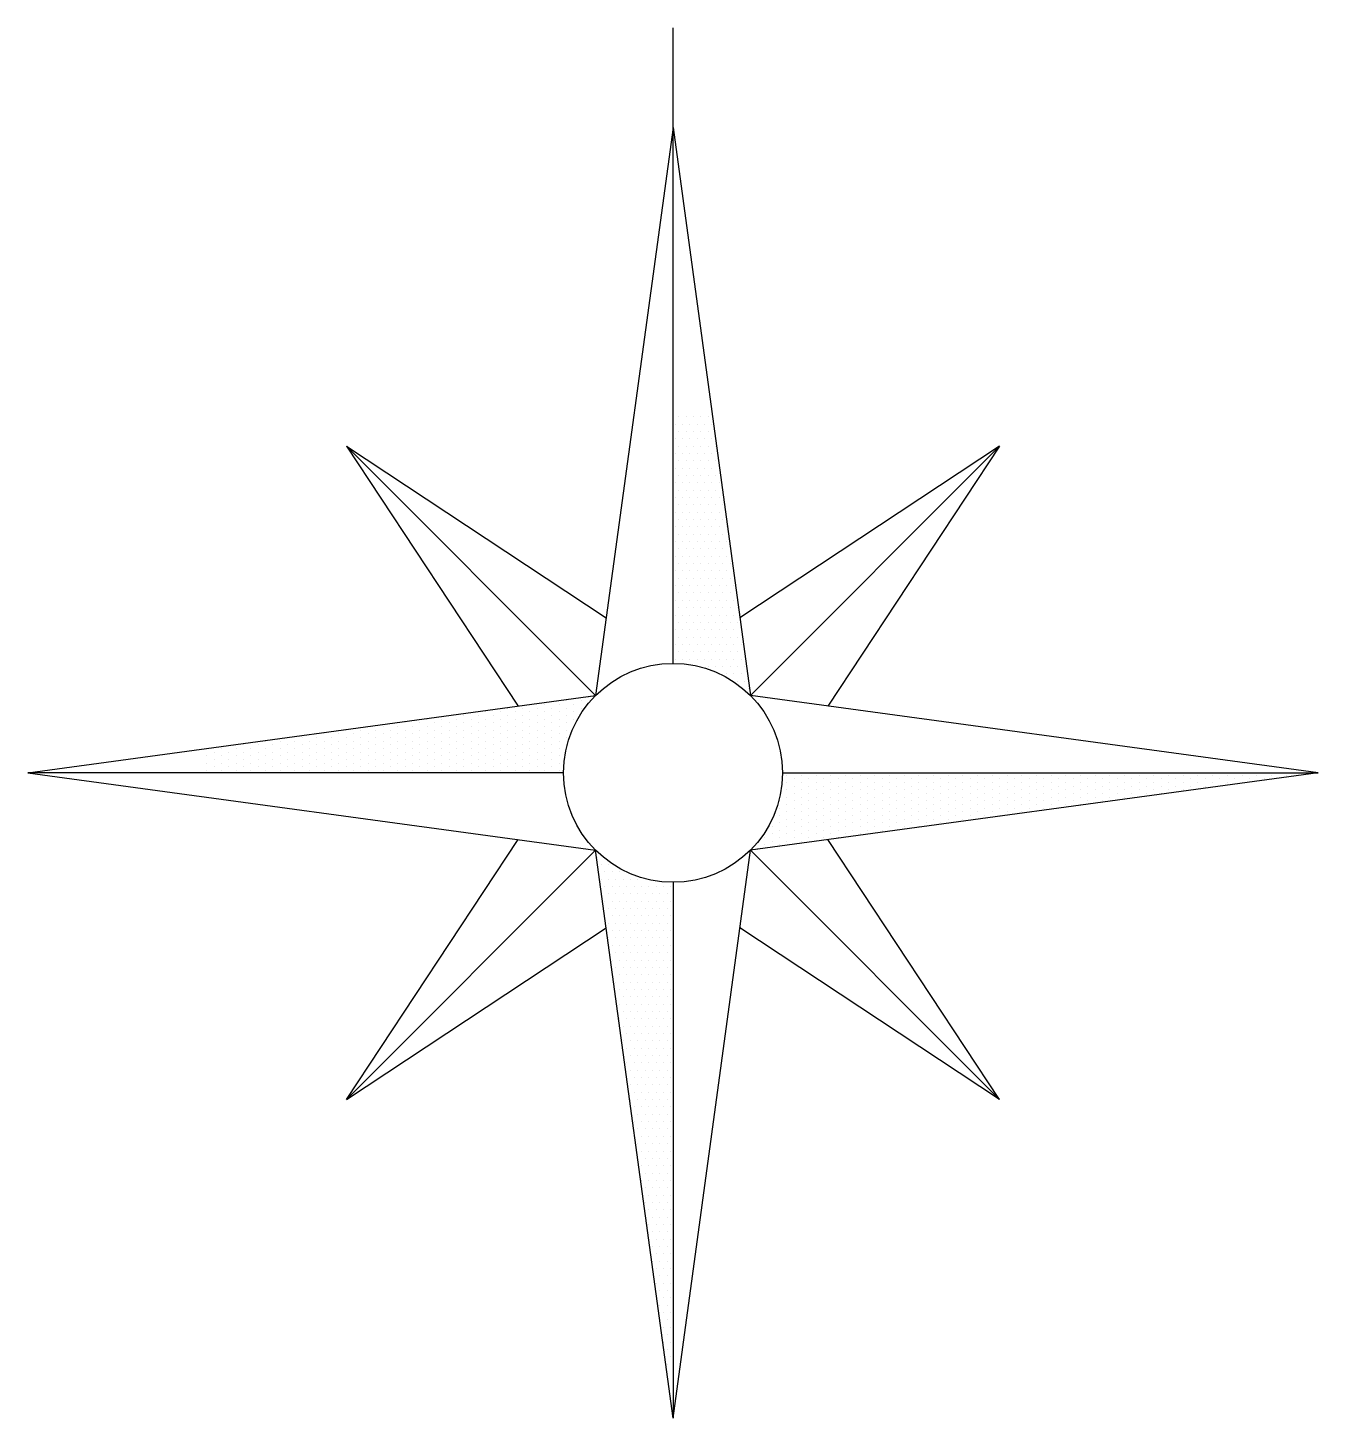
# Model space of a CAD drawing. Header units: millimetres. Extents: x -954552 to 1497340, y -301250 to 736091.
# Drawn here: x 1462748 to 1497340, y 458343 to 495606 of the extents above; entities that cross this region are included whole.
import ezdxf

# ---------------------------------------------------------------- set-up
doc = ezdxf.new("R2010")
doc.units = ezdxf.units.MM

msp = doc.modelspace()

# ---------------------------------------------------------------- linework, layer by layer
at = {"color": 0}
for p, q in [((1480202, 485184), (1480202, 485184)), ((1480399, 485184), (1480399, 485184)), ((1480596, 485184), (1480596, 485184)), ((1480793, 485184), (1480793, 485184)), ((1480990, 485184), (1480990, 485184)), ((1480104, 484987), (1480104, 484987)), ((1480301, 484987), (1480301, 484987)), ((1480498, 484987), (1480498, 484987)), ((1480694, 484987), (1480694, 484987)), ((1480891, 484987), (1480891, 484987)), ((1481088, 484987), (1481088, 484987)), ((1480104, 484593), (1480104, 484593)), ((1480202, 484790), (1480202, 484790)), ((1480301, 484593), (1480301, 484593)), ((1480399, 484790), (1480399, 484790)), ((1480498, 484593), (1480498, 484593)), ((1480596, 484790), (1480596, 484790)), ((1480694, 484593), (1480694, 484593)), ((1480793, 484790), (1480793, 484790)), ((1480891, 484593), (1480891, 484593)), ((1480990, 484790), (1480990, 484790)), ((1481088, 484593), (1481088, 484593)), ((1480104, 484199), (1480104, 484199)), ((1480202, 484396), (1480202, 484396)), ((1480301, 484199), (1480301, 484199)), ((1480399, 484396), (1480399, 484396)), ((1480498, 484199), (1480498, 484199)), ((1480596, 484396), (1480596, 484396)), ((1480694, 484199), (1480694, 484199)), ((1480793, 484396), (1480793, 484396)), ((1480891, 484199), (1480891, 484199)), ((1480990, 484396), (1480990, 484396)), ((1481088, 484199), (1481088, 484199)), ((1481187, 484396), (1481187, 484396)), ((1480104, 483806), (1480104, 483806)), ((1480202, 484002), (1480202, 484002)), ((1480301, 483806), (1480301, 483806)), ((1480399, 484002), (1480399, 484002)), ((1480498, 483806), (1480498, 483806)), ((1480596, 484002), (1480596, 484002)), ((1480694, 483806), (1480694, 483806)), ((1480793, 484002), (1480793, 484002)), ((1480891, 483806), (1480891, 483806)), ((1480990, 484002), (1480990, 484002)), ((1481088, 483806), (1481088, 483806)), ((1481187, 484002), (1481187, 484002)), ((1481285, 483806), (1481285, 483806)), ((1480104, 483412), (1480104, 483412)), ((1480202, 483609), (1480202, 483609)), ((1480301, 483412), (1480301, 483412)), ((1480399, 483609), (1480399, 483609)), ((1480498, 483412), (1480498, 483412)), ((1480596, 483609), (1480596, 483609)), ((1480694, 483412), (1480694, 483412)), ((1480793, 483609), (1480793, 483609)), ((1480891, 483412), (1480891, 483412)), ((1480990, 483609), (1480990, 483609)), ((1481088, 483412), (1481088, 483412)), ((1481187, 483609), (1481187, 483609)), ((1481285, 483412), (1481285, 483412)), ((1480104, 483018), (1480104, 483018)), ((1480202, 483215), (1480202, 483215)), ((1480301, 483018), (1480301, 483018)), ((1480399, 483215), (1480399, 483215)), ((1480498, 483018), (1480498, 483018)), ((1480596, 483215), (1480596, 483215)), ((1480694, 483018), (1480694, 483018)), ((1480793, 483215), (1480793, 483215)), ((1480891, 483018), (1480891, 483018)), ((1480990, 483215), (1480990, 483215)), ((1481088, 483018), (1481088, 483018)), ((1481187, 483215), (1481187, 483215)), ((1481285, 483018), (1481285, 483018)), ((1480104, 482624), (1480104, 482624)), ((1480202, 482821), (1480202, 482821)), ((1480301, 482624), (1480301, 482624)), ((1480399, 482821), (1480399, 482821)), ((1480498, 482624), (1480498, 482624)), ((1480596, 482821), (1480596, 482821)), ((1480694, 482624), (1480694, 482624)), ((1480793, 482821), (1480793, 482821)), ((1480891, 482624), (1480891, 482624)), ((1480990, 482821), (1480990, 482821)), ((1481088, 482624), (1481088, 482624)), ((1481187, 482821), (1481187, 482821)), ((1481285, 482624), (1481285, 482624)), ((1481383, 482821), (1481383, 482821)), ((1480104, 482231), (1480104, 482231)), ((1480202, 482427), (1480202, 482427)), ((1480301, 482231), (1480301, 482231)), ((1480399, 482427), (1480399, 482427)), ((1480498, 482231), (1480498, 482231)), ((1480596, 482427), (1480596, 482427)), ((1480694, 482231), (1480694, 482231)), ((1480793, 482427), (1480793, 482427)), ((1480891, 482231), (1480891, 482231)), ((1480990, 482427), (1480990, 482427)), ((1481088, 482231), (1481088, 482231)), ((1481187, 482427), (1481187, 482427)), ((1481285, 482231), (1481285, 482231)), ((1481383, 482427), (1481383, 482427)), ((1481482, 482231), (1481482, 482231)), ((1480104, 481837), (1480104, 481837)), ((1480202, 482034), (1480202, 482034)), ((1480301, 481837), (1480301, 481837)), ((1480399, 482034), (1480399, 482034)), ((1480498, 481837), (1480498, 481837)), ((1480596, 482034), (1480596, 482034)), ((1480694, 481837), (1480694, 481837)), ((1480793, 482034), (1480793, 482034)), ((1480891, 481837), (1480891, 481837)), ((1480990, 482034), (1480990, 482034)), ((1481088, 481837), (1481088, 481837)), ((1481187, 482034), (1481187, 482034)), ((1481285, 481837), (1481285, 481837)), ((1481383, 482034), (1481383, 482034)), ((1481482, 481837), (1481482, 481837)), ((1480104, 481443), (1480104, 481443)), ((1480202, 481640), (1480202, 481640)), ((1480301, 481443), (1480301, 481443)), ((1480399, 481640), (1480399, 481640)), ((1480498, 481443), (1480498, 481443)), ((1480596, 481640), (1480596, 481640)), ((1480694, 481443), (1480694, 481443)), ((1480793, 481640), (1480793, 481640)), ((1480891, 481443), (1480891, 481443)), ((1480990, 481640), (1480990, 481640)), ((1481088, 481443), (1481088, 481443)), ((1481187, 481640), (1481187, 481640)), ((1481285, 481443), (1481285, 481443)), ((1481383, 481640), (1481383, 481640)), ((1481482, 481443), (1481482, 481443)), ((1481580, 481640), (1481580, 481640)), ((1480202, 481246), (1480202, 481246)), ((1480399, 481246), (1480399, 481246)), ((1480596, 481246), (1480596, 481246)), ((1480793, 481246), (1480793, 481246)), ((1480990, 481246), (1480990, 481246)), ((1481187, 481246), (1481187, 481246)), ((1481383, 481246), (1481383, 481246)), ((1481580, 481246), (1481580, 481246)), ((1480104, 481049), (1480104, 481049)), ((1480202, 480852), (1480202, 480852)), ((1480301, 481049), (1480301, 481049)), ((1480399, 480852), (1480399, 480852)), ((1480498, 481049), (1480498, 481049)), ((1480596, 480852), (1480596, 480852)), ((1480694, 481049), (1480694, 481049)), ((1480793, 480852), (1480793, 480852)), ((1480891, 481049), (1480891, 481049)), ((1480990, 480852), (1480990, 480852)), ((1481088, 481049), (1481088, 481049)), ((1481187, 480852), (1481187, 480852)), ((1481285, 481049), (1481285, 481049)), ((1481383, 480852), (1481383, 480852)), ((1481482, 481049), (1481482, 481049)), ((1481580, 480852), (1481580, 480852)), ((1480104, 480656), (1480104, 480656)), ((1480202, 480459), (1480202, 480459)), ((1480301, 480656), (1480301, 480656)), ((1480399, 480459), (1480399, 480459)), ((1480498, 480656), (1480498, 480656)), ((1480596, 480459), (1480596, 480459)), ((1480694, 480656), (1480694, 480656)), ((1480793, 480459), (1480793, 480459)), ((1480891, 480656), (1480891, 480656)), ((1480990, 480459), (1480990, 480459)), ((1481088, 480656), (1481088, 480656)), ((1481187, 480459), (1481187, 480459)), ((1481285, 480656), (1481285, 480656)), ((1481383, 480459), (1481383, 480459)), ((1481482, 480656), (1481482, 480656)), ((1481580, 480459), (1481580, 480459)), ((1481679, 480656), (1481679, 480656)), ((1480104, 480262), (1480104, 480262)), ((1480202, 480065), (1480202, 480065)), ((1480301, 480262), (1480301, 480262)), ((1480399, 480065), (1480399, 480065)), ((1480498, 480262), (1480498, 480262)), ((1480596, 480065), (1480596, 480065)), ((1480694, 480262), (1480694, 480262)), ((1480793, 480065), (1480793, 480065)), ((1480891, 480262), (1480891, 480262)), ((1480990, 480065), (1480990, 480065)), ((1481088, 480262), (1481088, 480262)), ((1481187, 480065), (1481187, 480065)), ((1481285, 480262), (1481285, 480262)), ((1481383, 480065), (1481383, 480065)), ((1481482, 480262), (1481482, 480262)), ((1481580, 480065), (1481580, 480065)), ((1481679, 480262), (1481679, 480262)), ((1481777, 480065), (1481777, 480065)), ((1480104, 479868), (1480104, 479868)), ((1480202, 479671), (1480202, 479671)), ((1480301, 479868), (1480301, 479868)), ((1480399, 479671), (1480399, 479671)), ((1480498, 479868), (1480498, 479868)), ((1480596, 479671), (1480596, 479671)), ((1480694, 479868), (1480694, 479868)), ((1480793, 479671), (1480793, 479671)), ((1480891, 479868), (1480891, 479868)), ((1480990, 479671), (1480990, 479671)), ((1481088, 479868), (1481088, 479868)), ((1481187, 479671), (1481187, 479671)), ((1481285, 479868), (1481285, 479868)), ((1481383, 479671), (1481383, 479671)), ((1481482, 479868), (1481482, 479868)), ((1481580, 479671), (1481580, 479671)), ((1481679, 479868), (1481679, 479868)), ((1481777, 479671), (1481777, 479671)), ((1480104, 479474), (1480104, 479474)), ((1480202, 479277), (1480202, 479277)), ((1480301, 479474), (1480301, 479474)), ((1480399, 479277), (1480399, 479277)), ((1480498, 479474), (1480498, 479474)), ((1480596, 479277), (1480596, 479277)), ((1480694, 479474), (1480694, 479474)), ((1480793, 479277), (1480793, 479277)), ((1480891, 479474), (1480891, 479474)), ((1480990, 479277), (1480990, 479277)), ((1481088, 479474), (1481088, 479474)), ((1481187, 479277), (1481187, 479277)), ((1481285, 479474), (1481285, 479474)), ((1481383, 479277), (1481383, 479277)), ((1481482, 479474), (1481482, 479474)), ((1481580, 479277), (1481580, 479277)), ((1481679, 479474), (1481679, 479474)), ((1481777, 479277), (1481777, 479277)), ((1481876, 479474), (1481876, 479474)), ((1480104, 479081), (1480104, 479081)), ((1480202, 478884), (1480202, 478884)), ((1480301, 479081), (1480301, 479081)), ((1480399, 478884), (1480399, 478884)), ((1480498, 479081), (1480498, 479081)), ((1480596, 478884), (1480596, 478884)), ((1480694, 479081), (1480694, 479081)), ((1480793, 478884), (1480793, 478884)), ((1480891, 479081), (1480891, 479081)), ((1480990, 478884), (1480990, 478884)), ((1481088, 479081), (1481088, 479081)), ((1481187, 478884), (1481187, 478884)), ((1481285, 479081), (1481285, 479081)), ((1481383, 478884), (1481383, 478884)), ((1481482, 479081), (1481482, 479081)), ((1481580, 478884), (1481580, 478884)), ((1481679, 479081), (1481679, 479081)), ((1481777, 478884), (1481777, 478884)), ((1481876, 479081), (1481876, 479081)), ((1480104, 478687), (1480104, 478687)), ((1480301, 478687), (1480301, 478687)), ((1480498, 478687), (1480498, 478687)), ((1480694, 478687), (1480694, 478687)), ((1480793, 478490), (1480793, 478490)), ((1480891, 478687), (1480891, 478687)), ((1480990, 478490), (1480990, 478490)), ((1481088, 478687), (1481088, 478687)), ((1481187, 478490), (1481187, 478490)), ((1481285, 478687), (1481285, 478687)), ((1481383, 478490), (1481383, 478490)), ((1481482, 478687), (1481482, 478687)), ((1481580, 478490), (1481580, 478490)), ((1481679, 478687), (1481679, 478687)), ((1481777, 478490), (1481777, 478490)), ((1481876, 478687), (1481876, 478687)), ((1481974, 478490), (1481974, 478490)), ((1481285, 478293), (1481285, 478293)), ((1481482, 478293), (1481482, 478293)), ((1481679, 478293), (1481679, 478293)), ((1481777, 478096), (1481777, 478096)), ((1481876, 478293), (1481876, 478293)), ((1481974, 478096), (1481974, 478096)), ((1482073, 477899), (1482073, 477899)), ((1475618, 477372), (1475618, 477372)), ((1476012, 477372), (1476012, 477372)), ((1476209, 477471), (1476209, 477471)), ((1476405, 477372), (1476405, 477372)), ((1476602, 477471), (1476602, 477471)), ((1476799, 477372), (1476799, 477372)), ((1476996, 477471), (1476996, 477471)), ((1477193, 477569), (1477193, 477569)), ((1477193, 477372), (1477193, 477372)), ((1477390, 477471), (1477390, 477471)), ((1477587, 477569), (1477587, 477569)), ((1477587, 477372), (1477587, 477372)), ((1477784, 477668), (1477784, 477668)), ((1472862, 476979), (1472862, 476979)), ((1473255, 476979), (1473255, 476979)), ((1473452, 477077), (1473452, 477077)), ((1473649, 476979), (1473649, 476979)), ((1473846, 477077), (1473846, 477077)), ((1474043, 477175), (1474043, 477175)), ((1474043, 476979), (1474043, 476979)), ((1474240, 477077), (1474240, 477077)), ((1474437, 477175), (1474437, 477175)), ((1474437, 476979), (1474437, 476979)), ((1474634, 477077), (1474634, 477077)), ((1474830, 477175), (1474830, 477175)), ((1474830, 476979), (1474830, 476979)), ((1475027, 477274), (1475027, 477274)), ((1475027, 477077), (1475027, 477077)), ((1475224, 477175), (1475224, 477175)), ((1475224, 476979), (1475224, 476979)), ((1475421, 477274), (1475421, 477274)), ((1475421, 477077), (1475421, 477077)), ((1475618, 477175), (1475618, 477175)), ((1475618, 476979), (1475618, 476979)), ((1475815, 477274), (1475815, 477274)), ((1475815, 477077), (1475815, 477077)), ((1476012, 477175), (1476012, 477175)), ((1476012, 476979), (1476012, 476979)), ((1476209, 477274), (1476209, 477274)), ((1476209, 477077), (1476209, 477077)), ((1476405, 477175), (1476405, 477175)), ((1476405, 476979), (1476405, 476979)), ((1476602, 477274), (1476602, 477274)), ((1476602, 477077), (1476602, 477077)), ((1476799, 477175), (1476799, 477175)), ((1476799, 476979), (1476799, 476979)), ((1476996, 477274), (1476996, 477274)), ((1476996, 477077), (1476996, 477077)), ((1477193, 477175), (1477193, 477175)), ((1477193, 476979), (1477193, 476979)), ((1477390, 477274), (1477390, 477274)), ((1477390, 477077), (1477390, 477077)), ((1470696, 476683), (1470696, 476683)), ((1471090, 476683), (1471090, 476683)), ((1471287, 476782), (1471287, 476782)), ((1471484, 476683), (1471484, 476683)), ((1471680, 476782), (1471680, 476782)), ((1471877, 476880), (1471877, 476880)), ((1471877, 476683), (1471877, 476683)), ((1472074, 476782), (1472074, 476782)), ((1472271, 476880), (1472271, 476880)), ((1472271, 476683), (1472271, 476683)), ((1472468, 476782), (1472468, 476782)), ((1472665, 476880), (1472665, 476880)), ((1472665, 476683), (1472665, 476683)), ((1472862, 476782), (1472862, 476782)), ((1473059, 476880), (1473059, 476880)), ((1473059, 476683), (1473059, 476683)), ((1473255, 476782), (1473255, 476782)), ((1473452, 476880), (1473452, 476880)), ((1473452, 476683), (1473452, 476683)), ((1473649, 476782), (1473649, 476782)), ((1473846, 476880), (1473846, 476880)), ((1473846, 476683), (1473846, 476683)), ((1474043, 476782), (1474043, 476782)), ((1474240, 476880), (1474240, 476880)), ((1474240, 476683), (1474240, 476683)), ((1474437, 476782), (1474437, 476782)), ((1474634, 476880), (1474634, 476880)), ((1474634, 476683), (1474634, 476683)), ((1474830, 476782), (1474830, 476782)), ((1475027, 476880), (1475027, 476880)), ((1475027, 476683), (1475027, 476683)), ((1475224, 476782), (1475224, 476782)), ((1475421, 476880), (1475421, 476880)), ((1475421, 476683), (1475421, 476683)), ((1475618, 476782), (1475618, 476782)), ((1475815, 476880), (1475815, 476880)), ((1475815, 476683), (1475815, 476683)), ((1476012, 476782), (1476012, 476782)), ((1476209, 476880), (1476209, 476880)), ((1476209, 476683), (1476209, 476683)), ((1476405, 476782), (1476405, 476782)), ((1476602, 476880), (1476602, 476880)), ((1476602, 476683), (1476602, 476683)), ((1476799, 476782), (1476799, 476782)), ((1476996, 476880), (1476996, 476880)), ((1476996, 476683), (1476996, 476683)), ((1477193, 476782), (1477193, 476782)), ((1477390, 476880), (1477390, 476880)), ((1467546, 476289), (1467546, 476289)), ((1467940, 476289), (1467940, 476289)), ((1468334, 476289), (1468334, 476289)), ((1468530, 476388), (1468530, 476388)), ((1468727, 476289), (1468727, 476289)), ((1468924, 476388), (1468924, 476388)), ((1469121, 476486), (1469121, 476486)), ((1469121, 476289), (1469121, 476289)), ((1469318, 476388), (1469318, 476388)), ((1469515, 476486), (1469515, 476486)), ((1469515, 476289), (1469515, 476289)), ((1469712, 476585), (1469712, 476585)), ((1469712, 476388), (1469712, 476388)), ((1469909, 476486), (1469909, 476486)), ((1469909, 476289), (1469909, 476289)), ((1470105, 476585), (1470105, 476585)), ((1470105, 476388), (1470105, 476388)), ((1470302, 476486), (1470302, 476486)), ((1470302, 476289), (1470302, 476289)), ((1470499, 476585), (1470499, 476585)), ((1470499, 476388), (1470499, 476388)), ((1470696, 476486), (1470696, 476486)), ((1470696, 476289), (1470696, 476289)), ((1470893, 476585), (1470893, 476585)), ((1470893, 476388), (1470893, 476388)), ((1471090, 476486), (1471090, 476486)), ((1471090, 476289), (1471090, 476289)), ((1471287, 476585), (1471287, 476585)), ((1471287, 476388), (1471287, 476388)), ((1471484, 476486), (1471484, 476486)), ((1471484, 476289), (1471484, 476289)), ((1471680, 476585), (1471680, 476585)), ((1471680, 476388), (1471680, 476388)), ((1471877, 476486), (1471877, 476486)), ((1471877, 476289), (1471877, 476289)), ((1472074, 476585), (1472074, 476585)), ((1472074, 476388), (1472074, 476388)), ((1472271, 476486), (1472271, 476486)), ((1472271, 476289), (1472271, 476289)), ((1472468, 476585), (1472468, 476585)), ((1472468, 476388), (1472468, 476388)), ((1472665, 476486), (1472665, 476486)), ((1472665, 476289), (1472665, 476289)), ((1472862, 476585), (1472862, 476585)), ((1472862, 476388), (1472862, 476388)), ((1473059, 476486), (1473059, 476486)), ((1473059, 476289), (1473059, 476289)), ((1473255, 476585), (1473255, 476585)), ((1473255, 476388), (1473255, 476388)), ((1473452, 476486), (1473452, 476486)), ((1473452, 476289), (1473452, 476289)), ((1473649, 476585), (1473649, 476585)), ((1473649, 476388), (1473649, 476388)), ((1473846, 476486), (1473846, 476486)), ((1473846, 476289), (1473846, 476289)), ((1474043, 476585), (1474043, 476585)), ((1474043, 476388), (1474043, 476388)), ((1474240, 476486), (1474240, 476486)), ((1474240, 476289), (1474240, 476289)), ((1474437, 476585), (1474437, 476585)), ((1474437, 476388), (1474437, 476388)), ((1474634, 476486), (1474634, 476486)), ((1474634, 476289), (1474634, 476289)), ((1474830, 476585), (1474830, 476585)), ((1474830, 476388), (1474830, 476388)), ((1475027, 476486), (1475027, 476486)), ((1475027, 476289), (1475027, 476289)), ((1475224, 476585), (1475224, 476585)), ((1475224, 476388), (1475224, 476388)), ((1475421, 476486), (1475421, 476486)), ((1475421, 476289), (1475421, 476289)), ((1475618, 476585), (1475618, 476585)), ((1475618, 476388), (1475618, 476388)), ((1475815, 476486), (1475815, 476486)), ((1475815, 476289), (1475815, 476289)), ((1476012, 476585), (1476012, 476585)), ((1476012, 476388), (1476012, 476388)), ((1476209, 476486), (1476209, 476486)), ((1476209, 476289), (1476209, 476289)), ((1476405, 476585), (1476405, 476585)), ((1476405, 476388), (1476405, 476388)), ((1476602, 476486), (1476602, 476486)), ((1476602, 476289), (1476602, 476289)), ((1476799, 476585), (1476799, 476585)), ((1476799, 476388), (1476799, 476388)), ((1476996, 476486), (1476996, 476486)), ((1476996, 476289), (1476996, 476289)), ((1477193, 476585), (1477193, 476585)), ((1477193, 476388), (1477193, 476388)), ((1467546, 476093), (1467546, 476093)), ((1467546, 475896), (1467546, 475896)), ((1467743, 476191), (1467743, 476191)), ((1467743, 475994), (1467743, 475994)), ((1467940, 476093), (1467940, 476093)), ((1467940, 475896), (1467940, 475896)), ((1468137, 476191), (1468137, 476191)), ((1468137, 475994), (1468137, 475994)), ((1468334, 476093), (1468334, 476093)), ((1468334, 475896), (1468334, 475896)), ((1468530, 476191), (1468530, 476191)), ((1468530, 475994), (1468530, 475994)), ((1468727, 476093), (1468727, 476093)), ((1468727, 475896), (1468727, 475896)), ((1468924, 476191), (1468924, 476191)), ((1468924, 475994), (1468924, 475994)), ((1469121, 476093), (1469121, 476093)), ((1469121, 475896), (1469121, 475896)), ((1469318, 476191), (1469318, 476191)), ((1469318, 475994), (1469318, 475994)), ((1469515, 476093), (1469515, 476093)), ((1469515, 475896), (1469515, 475896)), ((1469712, 476191), (1469712, 476191)), ((1469712, 475994), (1469712, 475994)), ((1469909, 476093), (1469909, 476093)), ((1469909, 475896), (1469909, 475896)), ((1470105, 476191), (1470105, 476191)), ((1470105, 475994), (1470105, 475994)), ((1470302, 476093), (1470302, 476093)), ((1470302, 475896), (1470302, 475896)), ((1470499, 476191), (1470499, 476191)), ((1470499, 475994), (1470499, 475994)), ((1470696, 476093), (1470696, 476093)), ((1470696, 475896), (1470696, 475896)), ((1470893, 476191), (1470893, 476191)), ((1470893, 475994), (1470893, 475994)), ((1471090, 476093), (1471090, 476093)), ((1471090, 475896), (1471090, 475896)), ((1471287, 476191), (1471287, 476191)), ((1471287, 475994), (1471287, 475994)), ((1471484, 476093), (1471484, 476093)), ((1471484, 475896), (1471484, 475896)), ((1471680, 476191), (1471680, 476191)), ((1471680, 475994), (1471680, 475994)), ((1471877, 476093), (1471877, 476093)), ((1471877, 475896), (1471877, 475896)), ((1472074, 476191), (1472074, 476191)), ((1472074, 475994), (1472074, 475994)), ((1472271, 476093), (1472271, 476093)), ((1472271, 475896), (1472271, 475896)), ((1472468, 476191), (1472468, 476191)), ((1472468, 475994), (1472468, 475994)), ((1472665, 476093), (1472665, 476093)), ((1472665, 475896), (1472665, 475896)), ((1472862, 476191), (1472862, 476191)), ((1472862, 475994), (1472862, 475994)), ((1473059, 476093), (1473059, 476093)), ((1473059, 475896), (1473059, 475896)), ((1473255, 476191), (1473255, 476191)), ((1473255, 475994), (1473255, 475994)), ((1473452, 476093), (1473452, 476093)), ((1473452, 475896), (1473452, 475896)), ((1473649, 476191), (1473649, 476191)), ((1473649, 475994), (1473649, 475994)), ((1473846, 476093), (1473846, 476093)), ((1473846, 475896), (1473846, 475896)), ((1474043, 476191), (1474043, 476191)), ((1474043, 475994), (1474043, 475994)), ((1474240, 476093), (1474240, 476093)), ((1474240, 475896), (1474240, 475896)), ((1474437, 476191), (1474437, 476191)), ((1474437, 475994), (1474437, 475994)), ((1474634, 476093), (1474634, 476093)), ((1474634, 475896), (1474634, 475896)), ((1474830, 476191), (1474830, 476191)), ((1474830, 475994), (1474830, 475994)), ((1475027, 476093), (1475027, 476093)), ((1475027, 475896), (1475027, 475896)), ((1475224, 476191), (1475224, 476191)), ((1475224, 475994), (1475224, 475994)), ((1475421, 476093), (1475421, 476093)), ((1475421, 475896), (1475421, 475896)), ((1475618, 476191), (1475618, 476191)), ((1475618, 475994), (1475618, 475994)), ((1475815, 476093), (1475815, 476093)), ((1475815, 475896), (1475815, 475896)), ((1476012, 476191), (1476012, 476191)), ((1476012, 475994), (1476012, 475994)), ((1476209, 476093), (1476209, 476093)), ((1476209, 475896), (1476209, 475896)), ((1476405, 476191), (1476405, 476191)), ((1476405, 475994), (1476405, 475994)), ((1476602, 476093), (1476602, 476093)), ((1476602, 475896), (1476602, 475896)), ((1476799, 476191), (1476799, 476191)), ((1476799, 475994), (1476799, 475994)), ((1476996, 476093), (1476996, 476093)), ((1476996, 475896), (1476996, 475896)), ((1467546, 475699), (1467546, 475699)), ((1467743, 475797), (1467743, 475797)), ((1467940, 475699), (1467940, 475699)), ((1468137, 475797), (1468137, 475797)), ((1468334, 475699), (1468334, 475699)), ((1468530, 475797), (1468530, 475797)), ((1468727, 475699), (1468727, 475699)), ((1468924, 475797), (1468924, 475797)), ((1469121, 475699), (1469121, 475699)), ((1469318, 475797), (1469318, 475797)), ((1469515, 475699), (1469515, 475699)), ((1469712, 475797), (1469712, 475797)), ((1469909, 475699), (1469909, 475699)), ((1470105, 475797), (1470105, 475797)), ((1470302, 475699), (1470302, 475699)), ((1470499, 475797), (1470499, 475797)), ((1470696, 475699), (1470696, 475699)), ((1470893, 475797), (1470893, 475797)), ((1471090, 475699), (1471090, 475699)), ((1471287, 475797), (1471287, 475797)), ((1471484, 475699), (1471484, 475699)), ((1471680, 475797), (1471680, 475797)), ((1471877, 475699), (1471877, 475699)), ((1472074, 475797), (1472074, 475797)), ((1472271, 475699), (1472271, 475699)), ((1472468, 475797), (1472468, 475797)), ((1472665, 475699), (1472665, 475699)), ((1472862, 475797), (1472862, 475797)), ((1473059, 475699), (1473059, 475699)), ((1473255, 475797), (1473255, 475797)), ((1473452, 475699), (1473452, 475699)), ((1473649, 475797), (1473649, 475797)), ((1473846, 475699), (1473846, 475699)), ((1474043, 475797), (1474043, 475797)), ((1474240, 475699), (1474240, 475699)), ((1474437, 475797), (1474437, 475797)), ((1474634, 475699), (1474634, 475699)), ((1474830, 475797), (1474830, 475797)), ((1475027, 475699), (1475027, 475699)), ((1475224, 475797), (1475224, 475797)), ((1475421, 475699), (1475421, 475699)), ((1475618, 475797), (1475618, 475797)), ((1475815, 475699), (1475815, 475699)), ((1476012, 475797), (1476012, 475797)), ((1476209, 475699), (1476209, 475699)), ((1476405, 475797), (1476405, 475797)), ((1476602, 475699), (1476602, 475699)), ((1476799, 475797), (1476799, 475797)), ((1476996, 475699), (1476996, 475699)), ((1483092, 475579), (1483092, 475579)), ((1483289, 475481), (1483289, 475481)), ((1483485, 475579), (1483485, 475579)), ((1483682, 475481), (1483682, 475481)), ((1483879, 475579), (1483879, 475579)), ((1484076, 475481), (1484076, 475481)), ((1484273, 475579), (1484273, 475579)), ((1484470, 475481), (1484470, 475481)), ((1484667, 475579), (1484667, 475579)), ((1484864, 475481), (1484864, 475481)), ((1485060, 475579), (1485060, 475579)), ((1485257, 475481), (1485257, 475481)), ((1485454, 475579), (1485454, 475579)), ((1485651, 475481), (1485651, 475481)), ((1485848, 475579), (1485848, 475579)), ((1486045, 475481), (1486045, 475481)), ((1486242, 475579), (1486242, 475579)), ((1486439, 475481), (1486439, 475481)), ((1486635, 475579), (1486635, 475579)), ((1486832, 475481), (1486832, 475481)), ((1487029, 475579), (1487029, 475579)), ((1487226, 475481), (1487226, 475481)), ((1487423, 475579), (1487423, 475579)), ((1487620, 475481), (1487620, 475481)), ((1487817, 475579), (1487817, 475579)), ((1488014, 475481), (1488014, 475481)), ((1488210, 475579), (1488210, 475579)), ((1488407, 475481), (1488407, 475481)), ((1488604, 475579), (1488604, 475579)), ((1488801, 475481), (1488801, 475481)), ((1488998, 475579), (1488998, 475579)), ((1489195, 475481), (1489195, 475481)), ((1489392, 475579), (1489392, 475579)), ((1489589, 475481), (1489589, 475481)), ((1489785, 475579), (1489785, 475579)), ((1489982, 475481), (1489982, 475481)), ((1490179, 475579), (1490179, 475579)), ((1490376, 475481), (1490376, 475481)), ((1490573, 475579), (1490573, 475579)), ((1490770, 475481), (1490770, 475481)), ((1490967, 475579), (1490967, 475579)), ((1491164, 475481), (1491164, 475481)), ((1491360, 475579), (1491360, 475579)), ((1491557, 475481), (1491557, 475481)), ((1491754, 475579), (1491754, 475579)), ((1491951, 475481), (1491951, 475481)), ((1492148, 475579), (1492148, 475579)), ((1492345, 475481), (1492345, 475481)), ((1492542, 475579), (1492542, 475579)), ((1492739, 475481), (1492739, 475481)), ((1492935, 475579), (1492935, 475579)), ((1493132, 475481), (1493132, 475481)), ((1493329, 475579), (1493329, 475579)), ((1493526, 475481), (1493526, 475481)), ((1493723, 475579), (1493723, 475579)), ((1493920, 475481), (1493920, 475481)), ((1494117, 475579), (1494117, 475579)), ((1494314, 475481), (1494314, 475481)), ((1494510, 475579), (1494510, 475579)), ((1494707, 475481), (1494707, 475481)), ((1494904, 475579), (1494904, 475579)), ((1495101, 475481), (1495101, 475481)), ((1495298, 475579), (1495298, 475579)), ((1495495, 475481), (1495495, 475481)), ((1495692, 475579), (1495692, 475579)), ((1495889, 475481), (1495889, 475481)), ((1496085, 475579), (1496085, 475579)), ((1496479, 475579), (1496479, 475579)), ((1496873, 475579), (1496873, 475579)), ((1483092, 475382), (1483092, 475382)), ((1483092, 475185), (1483092, 475185)), ((1483289, 475284), (1483289, 475284)), ((1483485, 475382), (1483485, 475382)), ((1483485, 475185), (1483485, 475185)), ((1483682, 475284), (1483682, 475284)), ((1483879, 475382), (1483879, 475382)), ((1483879, 475185), (1483879, 475185)), ((1484076, 475284), (1484076, 475284)), ((1484273, 475382), (1484273, 475382)), ((1484273, 475185), (1484273, 475185)), ((1484470, 475284), (1484470, 475284)), ((1484667, 475382), (1484667, 475382)), ((1484667, 475185), (1484667, 475185)), ((1484864, 475284), (1484864, 475284)), ((1485060, 475382), (1485060, 475382)), ((1485060, 475185), (1485060, 475185)), ((1485257, 475284), (1485257, 475284)), ((1485454, 475382), (1485454, 475382)), ((1485454, 475185), (1485454, 475185)), ((1485651, 475284), (1485651, 475284)), ((1485848, 475382), (1485848, 475382)), ((1485848, 475185), (1485848, 475185)), ((1486045, 475284), (1486045, 475284)), ((1486242, 475382), (1486242, 475382)), ((1486242, 475185), (1486242, 475185)), ((1486439, 475284), (1486439, 475284)), ((1486635, 475382), (1486635, 475382)), ((1486635, 475185), (1486635, 475185)), ((1486832, 475284), (1486832, 475284)), ((1487029, 475382), (1487029, 475382)), ((1487029, 475185), (1487029, 475185)), ((1487226, 475284), (1487226, 475284)), ((1487423, 475382), (1487423, 475382)), ((1487423, 475185), (1487423, 475185)), ((1487620, 475284), (1487620, 475284)), ((1487817, 475382), (1487817, 475382)), ((1487817, 475185), (1487817, 475185)), ((1488014, 475284), (1488014, 475284)), ((1488210, 475382), (1488210, 475382)), ((1488210, 475185), (1488210, 475185)), ((1488407, 475284), (1488407, 475284)), ((1488604, 475382), (1488604, 475382)), ((1488604, 475185), (1488604, 475185)), ((1488801, 475284), (1488801, 475284)), ((1488998, 475382), (1488998, 475382)), ((1488998, 475185), (1488998, 475185)), ((1489195, 475284), (1489195, 475284)), ((1489392, 475382), (1489392, 475382)), ((1489392, 475185), (1489392, 475185)), ((1489589, 475284), (1489589, 475284)), ((1489785, 475382), (1489785, 475382)), ((1489785, 475185), (1489785, 475185)), ((1489982, 475284), (1489982, 475284)), ((1490179, 475382), (1490179, 475382)), ((1490179, 475185), (1490179, 475185)), ((1490376, 475284), (1490376, 475284)), ((1490573, 475382), (1490573, 475382)), ((1490573, 475185), (1490573, 475185)), ((1490770, 475284), (1490770, 475284)), ((1490967, 475382), (1490967, 475382)), ((1490967, 475185), (1490967, 475185)), ((1491164, 475284), (1491164, 475284)), ((1491360, 475382), (1491360, 475382)), ((1491360, 475185), (1491360, 475185)), ((1491557, 475284), (1491557, 475284)), ((1491754, 475382), (1491754, 475382)), ((1491754, 475185), (1491754, 475185)), ((1491951, 475284), (1491951, 475284)), ((1492148, 475382), (1492148, 475382)), ((1492148, 475185), (1492148, 475185)), ((1492345, 475284), (1492345, 475284)), ((1492542, 475382), (1492542, 475382)), ((1492542, 475185), (1492542, 475185)), ((1492739, 475284), (1492739, 475284)), ((1492935, 475382), (1492935, 475382)), ((1492935, 475185), (1492935, 475185)), ((1493132, 475284), (1493132, 475284)), ((1493329, 475382), (1493329, 475382)), ((1493329, 475185), (1493329, 475185)), ((1493526, 475284), (1493526, 475284)), ((1493723, 475382), (1493723, 475382)), ((1493723, 475185), (1493723, 475185)), ((1493920, 475284), (1493920, 475284)), ((1494117, 475382), (1494117, 475382)), ((1494314, 475284), (1494314, 475284)), ((1494510, 475382), (1494510, 475382)), ((1494707, 475284), (1494707, 475284)), ((1494904, 475382), (1494904, 475382)), ((1495298, 475382), (1495298, 475382)), ((1482895, 474890), (1482895, 474890)), ((1483092, 474989), (1483092, 474989)), ((1483092, 474792), (1483092, 474792)), ((1483289, 475087), (1483289, 475087)), ((1483289, 474890), (1483289, 474890)), ((1483485, 474989), (1483485, 474989)), ((1483485, 474792), (1483485, 474792)), ((1483682, 475087), (1483682, 475087)), ((1483682, 474890), (1483682, 474890)), ((1483879, 474989), (1483879, 474989)), ((1483879, 474792), (1483879, 474792)), ((1484076, 475087), (1484076, 475087)), ((1484076, 474890), (1484076, 474890)), ((1484273, 474989), (1484273, 474989)), ((1484273, 474792), (1484273, 474792)), ((1484470, 475087), (1484470, 475087)), ((1484470, 474890), (1484470, 474890)), ((1484667, 474989), (1484667, 474989)), ((1484667, 474792), (1484667, 474792)), ((1484864, 475087), (1484864, 475087)), ((1484864, 474890), (1484864, 474890)), ((1485060, 474989), (1485060, 474989)), ((1485060, 474792), (1485060, 474792)), ((1485257, 475087), (1485257, 475087)), ((1485257, 474890), (1485257, 474890)), ((1485454, 474989), (1485454, 474989)), ((1485454, 474792), (1485454, 474792)), ((1485651, 475087), (1485651, 475087)), ((1485651, 474890), (1485651, 474890)), ((1485848, 474989), (1485848, 474989)), ((1485848, 474792), (1485848, 474792)), ((1486045, 475087), (1486045, 475087)), ((1486045, 474890), (1486045, 474890)), ((1486242, 474989), (1486242, 474989)), ((1486242, 474792), (1486242, 474792)), ((1486439, 475087), (1486439, 475087)), ((1486439, 474890), (1486439, 474890)), ((1486635, 474989), (1486635, 474989)), ((1486635, 474792), (1486635, 474792)), ((1486832, 475087), (1486832, 475087)), ((1486832, 474890), (1486832, 474890)), ((1487029, 474989), (1487029, 474989)), ((1487029, 474792), (1487029, 474792)), ((1487226, 475087), (1487226, 475087)), ((1487226, 474890), (1487226, 474890)), ((1487423, 474989), (1487423, 474989)), ((1487423, 474792), (1487423, 474792)), ((1487620, 475087), (1487620, 475087)), ((1487620, 474890), (1487620, 474890)), ((1487817, 474989), (1487817, 474989)), ((1487817, 474792), (1487817, 474792)), ((1488014, 475087), (1488014, 475087)), ((1488014, 474890), (1488014, 474890)), ((1488210, 474989), (1488210, 474989)), ((1488210, 474792), (1488210, 474792)), ((1488407, 475087), (1488407, 475087)), ((1488407, 474890), (1488407, 474890)), ((1488604, 474989), (1488604, 474989)), ((1488604, 474792), (1488604, 474792)), ((1488801, 475087), (1488801, 475087)), ((1488801, 474890), (1488801, 474890)), ((1488998, 474989), (1488998, 474989)), ((1488998, 474792), (1488998, 474792)), ((1489195, 475087), (1489195, 475087)), ((1489195, 474890), (1489195, 474890)), ((1489392, 474989), (1489392, 474989)), ((1489392, 474792), (1489392, 474792)), ((1489589, 475087), (1489589, 475087)), ((1489589, 474890), (1489589, 474890)), ((1489785, 474989), (1489785, 474989)), ((1489785, 474792), (1489785, 474792)), ((1489982, 475087), (1489982, 475087)), ((1489982, 474890), (1489982, 474890)), ((1490179, 474989), (1490179, 474989)), ((1490179, 474792), (1490179, 474792)), ((1490376, 475087), (1490376, 475087)), ((1490376, 474890), (1490376, 474890)), ((1490573, 474989), (1490573, 474989)), ((1490573, 474792), (1490573, 474792)), ((1490770, 475087), (1490770, 475087)), ((1490770, 474890), (1490770, 474890)), ((1490967, 474989), (1490967, 474989)), ((1490967, 474792), (1490967, 474792)), ((1491164, 475087), (1491164, 475087)), ((1491164, 474890), (1491164, 474890)), ((1491360, 474989), (1491360, 474989)), ((1491557, 475087), (1491557, 475087)), ((1491557, 474890), (1491557, 474890)), ((1491754, 474989), (1491754, 474989)), ((1491951, 475087), (1491951, 475087)), ((1492148, 474989), (1492148, 474989)), ((1492345, 475087), (1492345, 475087)), ((1492542, 474989), (1492542, 474989)), ((1492739, 475087), (1492739, 475087)), ((1493132, 475087), (1493132, 475087)), ((1482698, 474398), (1482698, 474398)), ((1482895, 474693), (1482895, 474693)), ((1482895, 474496), (1482895, 474496)), ((1483092, 474595), (1483092, 474595)), ((1483092, 474398), (1483092, 474398)), ((1483289, 474693), (1483289, 474693)), ((1483289, 474496), (1483289, 474496)), ((1483485, 474595), (1483485, 474595)), ((1483485, 474398), (1483485, 474398)), ((1483682, 474693), (1483682, 474693)), ((1483682, 474496), (1483682, 474496)), ((1483879, 474595), (1483879, 474595)), ((1483879, 474398), (1483879, 474398)), ((1484076, 474693), (1484076, 474693)), ((1484076, 474496), (1484076, 474496)), ((1484273, 474595), (1484273, 474595)), ((1484273, 474398), (1484273, 474398)), ((1484470, 474693), (1484470, 474693)), ((1484470, 474496), (1484470, 474496)), ((1484667, 474595), (1484667, 474595)), ((1484667, 474398), (1484667, 474398)), ((1484864, 474693), (1484864, 474693)), ((1484864, 474496), (1484864, 474496)), ((1485060, 474595), (1485060, 474595)), ((1485060, 474398), (1485060, 474398)), ((1485257, 474693), (1485257, 474693)), ((1485257, 474496), (1485257, 474496)), ((1485454, 474595), (1485454, 474595)), ((1485454, 474398), (1485454, 474398)), ((1485651, 474693), (1485651, 474693)), ((1485651, 474496), (1485651, 474496)), ((1485848, 474595), (1485848, 474595)), ((1485848, 474398), (1485848, 474398)), ((1486045, 474693), (1486045, 474693)), ((1486045, 474496), (1486045, 474496)), ((1486242, 474595), (1486242, 474595)), ((1486242, 474398), (1486242, 474398)), ((1486439, 474693), (1486439, 474693)), ((1486439, 474496), (1486439, 474496)), ((1486635, 474595), (1486635, 474595)), ((1486635, 474398), (1486635, 474398)), ((1486832, 474693), (1486832, 474693)), ((1486832, 474496), (1486832, 474496)), ((1487029, 474595), (1487029, 474595)), ((1487029, 474398), (1487029, 474398)), ((1487226, 474693), (1487226, 474693)), ((1487226, 474496), (1487226, 474496)), ((1487423, 474595), (1487423, 474595)), ((1487423, 474398), (1487423, 474398)), ((1487620, 474693), (1487620, 474693)), ((1487620, 474496), (1487620, 474496)), ((1487817, 474595), (1487817, 474595)), ((1487817, 474398), (1487817, 474398)), ((1488014, 474693), (1488014, 474693)), ((1488014, 474496), (1488014, 474496)), ((1488210, 474595), (1488210, 474595)), ((1488210, 474398), (1488210, 474398)), ((1488407, 474693), (1488407, 474693)), ((1488407, 474496), (1488407, 474496)), ((1488604, 474595), (1488604, 474595)), ((1488801, 474693), (1488801, 474693)), ((1488801, 474496), (1488801, 474496)), ((1488998, 474595), (1488998, 474595)), ((1489195, 474693), (1489195, 474693)), ((1489392, 474595), (1489392, 474595)), ((1489589, 474693), (1489589, 474693)), ((1489982, 474693), (1489982, 474693)), ((1490376, 474693), (1490376, 474693)), ((1482698, 474201), (1482698, 474201)), ((1482698, 474004), (1482698, 474004)), ((1482895, 474300), (1482895, 474300)), ((1482895, 474103), (1482895, 474103)), ((1483092, 474201), (1483092, 474201)), ((1483092, 474004), (1483092, 474004)), ((1483289, 474300), (1483289, 474300)), ((1483289, 474103), (1483289, 474103)), ((1483485, 474201), (1483485, 474201)), ((1483485, 474004), (1483485, 474004)), ((1483682, 474300), (1483682, 474300)), ((1483682, 474103), (1483682, 474103)), ((1483879, 474201), (1483879, 474201)), ((1483879, 474004), (1483879, 474004)), ((1484076, 474300), (1484076, 474300)), ((1484076, 474103), (1484076, 474103)), ((1484273, 474201), (1484273, 474201)), ((1484273, 474004), (1484273, 474004)), ((1484470, 474300), (1484470, 474300)), ((1484470, 474103), (1484470, 474103)), ((1484667, 474201), (1484667, 474201)), ((1484667, 474004), (1484667, 474004)), ((1484864, 474300), (1484864, 474300)), ((1484864, 474103), (1484864, 474103)), ((1485060, 474201), (1485060, 474201)), ((1485060, 474004), (1485060, 474004)), ((1485257, 474300), (1485257, 474300)), ((1485257, 474103), (1485257, 474103)), ((1485454, 474201), (1485454, 474201)), ((1485651, 474300), (1485651, 474300)), ((1485651, 474103), (1485651, 474103)), ((1485848, 474201), (1485848, 474201)), ((1486045, 474300), (1486045, 474300)), ((1486045, 474103), (1486045, 474103)), ((1486242, 474201), (1486242, 474201)), ((1486439, 474300), (1486439, 474300)), ((1486635, 474201), (1486635, 474201)), ((1486832, 474300), (1486832, 474300)), ((1487226, 474300), (1487226, 474300)), ((1482501, 473906), (1482501, 473906)), ((1482501, 473709), (1482501, 473709)), ((1482698, 473807), (1482698, 473807)), ((1482895, 473906), (1482895, 473906)), ((1482895, 473709), (1482895, 473709)), ((1483092, 473807), (1483092, 473807)), ((1483289, 473906), (1483289, 473906)), ((1483485, 473807), (1483485, 473807)), ((1483682, 473906), (1483682, 473906)), ((1483879, 473807), (1483879, 473807)), ((1484076, 473906), (1484076, 473906)), ((1484470, 473906), (1484470, 473906)), ((1478015, 473379), (1478015, 473379)), ((1482304, 473610), (1482304, 473610)), ((1478114, 473182), (1478114, 473182)), ((1478212, 472985), (1478212, 472985)), ((1478311, 473182), (1478311, 473182)), ((1478409, 472985), (1478409, 472985)), ((1478606, 472985), (1478606, 472985)), ((1478803, 472985), (1478803, 472985)), ((1478114, 472788), (1478114, 472788)), ((1478212, 472591), (1478212, 472591)), ((1478311, 472788), (1478311, 472788)), ((1478409, 472591), (1478409, 472591)), ((1478508, 472788), (1478508, 472788)), ((1478606, 472591), (1478606, 472591)), ((1478704, 472788), (1478704, 472788)), ((1478803, 472591), (1478803, 472591)), ((1478901, 472788), (1478901, 472788)), ((1479000, 472591), (1479000, 472591)), ((1479098, 472788), (1479098, 472788)), ((1479197, 472591), (1479197, 472591)), ((1479295, 472788), (1479295, 472788)), ((1479393, 472591), (1479393, 472591)), ((1479590, 472591), (1479590, 472591)), ((1479787, 472591), (1479787, 472591)), ((1479984, 472591), (1479984, 472591)), ((1478212, 472197), (1478212, 472197)), ((1478311, 472394), (1478311, 472394)), ((1478409, 472197), (1478409, 472197)), ((1478508, 472394), (1478508, 472394)), ((1478606, 472197), (1478606, 472197)), ((1478704, 472394), (1478704, 472394)), ((1478803, 472197), (1478803, 472197)), ((1478901, 472394), (1478901, 472394)), ((1479000, 472197), (1479000, 472197)), ((1479098, 472394), (1479098, 472394)), ((1479197, 472197), (1479197, 472197)), ((1479295, 472394), (1479295, 472394)), ((1479393, 472197), (1479393, 472197)), ((1479492, 472394), (1479492, 472394)), ((1479590, 472197), (1479590, 472197)), ((1479689, 472394), (1479689, 472394)), ((1479787, 472197), (1479787, 472197)), ((1479886, 472394), (1479886, 472394)), ((1479984, 472197), (1479984, 472197)), ((1478212, 471804), (1478212, 471804)), ((1478311, 472001), (1478311, 472001)), ((1478409, 471804), (1478409, 471804)), ((1478508, 472001), (1478508, 472001)), ((1478606, 471804), (1478606, 471804)), ((1478704, 472001), (1478704, 472001)), ((1478803, 471804), (1478803, 471804)), ((1478901, 472001), (1478901, 472001)), ((1479000, 471804), (1479000, 471804)), ((1479098, 472001), (1479098, 472001)), ((1479197, 471804), (1479197, 471804)), ((1479295, 472001), (1479295, 472001)), ((1479393, 471804), (1479393, 471804)), ((1479492, 472001), (1479492, 472001)), ((1479590, 471804), (1479590, 471804)), ((1479689, 472001), (1479689, 472001)), ((1479787, 471804), (1479787, 471804)), ((1479886, 472001), (1479886, 472001)), ((1479984, 471804), (1479984, 471804)), ((1478311, 471607), (1478311, 471607)), ((1478409, 471410), (1478409, 471410)), ((1478508, 471607), (1478508, 471607)), ((1478606, 471410), (1478606, 471410)), ((1478704, 471607), (1478704, 471607)), ((1478803, 471410), (1478803, 471410)), ((1478901, 471607), (1478901, 471607)), ((1479000, 471410), (1479000, 471410)), ((1479098, 471607), (1479098, 471607)), ((1479197, 471410), (1479197, 471410)), ((1479295, 471607), (1479295, 471607)), ((1479393, 471410), (1479393, 471410)), ((1479492, 471607), (1479492, 471607)), ((1479590, 471410), (1479590, 471410)), ((1479689, 471607), (1479689, 471607)), ((1479787, 471410), (1479787, 471410)), ((1479886, 471607), (1479886, 471607)), ((1479984, 471410), (1479984, 471410)), ((1478311, 471213), (1478311, 471213)), ((1478409, 471016), (1478409, 471016)), ((1478508, 471213), (1478508, 471213)), ((1478606, 471016), (1478606, 471016)), ((1478704, 471213), (1478704, 471213)), ((1478803, 471016), (1478803, 471016)), ((1478901, 471213), (1478901, 471213)), ((1479000, 471016), (1479000, 471016)), ((1479098, 471213), (1479098, 471213)), ((1479197, 471016), (1479197, 471016)), ((1479295, 471213), (1479295, 471213)), ((1479393, 471016), (1479393, 471016)), ((1479492, 471213), (1479492, 471213)), ((1479590, 471016), (1479590, 471016)), ((1479689, 471213), (1479689, 471213)), ((1479787, 471016), (1479787, 471016)), ((1479886, 471213), (1479886, 471213)), ((1479984, 471016), (1479984, 471016)), ((1478508, 470819), (1478508, 470819)), ((1478704, 470819), (1478704, 470819)), ((1478901, 470819), (1478901, 470819)), ((1479098, 470819), (1479098, 470819)), ((1479295, 470819), (1479295, 470819)), ((1479492, 470819), (1479492, 470819)), ((1479689, 470819), (1479689, 470819)), ((1479886, 470819), (1479886, 470819)), ((1478409, 470622), (1478409, 470622)), ((1478508, 470426), (1478508, 470426)), ((1478606, 470622), (1478606, 470622)), ((1478704, 470426), (1478704, 470426)), ((1478803, 470622), (1478803, 470622)), ((1478901, 470426), (1478901, 470426)), ((1479000, 470622), (1479000, 470622)), ((1479098, 470426), (1479098, 470426)), ((1479197, 470622), (1479197, 470622)), ((1479295, 470426), (1479295, 470426)), ((1479393, 470622), (1479393, 470622)), ((1479492, 470426), (1479492, 470426)), ((1479590, 470622), (1479590, 470622)), ((1479689, 470426), (1479689, 470426)), ((1479787, 470622), (1479787, 470622)), ((1479886, 470426), (1479886, 470426)), ((1479984, 470622), (1479984, 470622)), ((1478508, 470032), (1478508, 470032)), ((1478606, 470229), (1478606, 470229)), ((1478704, 470032), (1478704, 470032)), ((1478803, 470229), (1478803, 470229)), ((1478901, 470032), (1478901, 470032)), ((1479000, 470229), (1479000, 470229)), ((1479098, 470032), (1479098, 470032)), ((1479197, 470229), (1479197, 470229)), ((1479295, 470032), (1479295, 470032)), ((1479393, 470229), (1479393, 470229)), ((1479492, 470032), (1479492, 470032)), ((1479590, 470229), (1479590, 470229)), ((1479689, 470032), (1479689, 470032)), ((1479787, 470229), (1479787, 470229)), ((1479886, 470032), (1479886, 470032)), ((1479984, 470229), (1479984, 470229)), ((1478508, 469638), (1478508, 469638)), ((1478606, 469835), (1478606, 469835)), ((1478704, 469638), (1478704, 469638)), ((1478803, 469835), (1478803, 469835)), ((1478901, 469638), (1478901, 469638)), ((1479000, 469835), (1479000, 469835)), ((1479098, 469638), (1479098, 469638)), ((1479197, 469835), (1479197, 469835)), ((1479295, 469638), (1479295, 469638)), ((1479393, 469835), (1479393, 469835)), ((1479492, 469638), (1479492, 469638)), ((1479590, 469835), (1479590, 469835)), ((1479689, 469638), (1479689, 469638)), ((1479787, 469835), (1479787, 469835)), ((1479886, 469638), (1479886, 469638)), ((1479984, 469835), (1479984, 469835)), ((1478606, 469441), (1478606, 469441)), ((1478704, 469244), (1478704, 469244)), ((1478803, 469441), (1478803, 469441)), ((1478901, 469244), (1478901, 469244)), ((1479000, 469441), (1479000, 469441)), ((1479098, 469244), (1479098, 469244)), ((1479197, 469441), (1479197, 469441)), ((1479295, 469244), (1479295, 469244)), ((1479393, 469441), (1479393, 469441)), ((1479492, 469244), (1479492, 469244)), ((1479590, 469441), (1479590, 469441)), ((1479689, 469244), (1479689, 469244)), ((1479787, 469441), (1479787, 469441)), ((1479886, 469244), (1479886, 469244)), ((1479984, 469441), (1479984, 469441)), ((1478606, 469047), (1478606, 469047)), ((1478704, 468851), (1478704, 468851)), ((1478803, 469047), (1478803, 469047)), ((1478901, 468851), (1478901, 468851)), ((1479000, 469047), (1479000, 469047)), ((1479098, 468851), (1479098, 468851)), ((1479197, 469047), (1479197, 469047)), ((1479295, 468851), (1479295, 468851)), ((1479393, 469047), (1479393, 469047)), ((1479492, 468851), (1479492, 468851)), ((1479590, 469047), (1479590, 469047)), ((1479689, 468851), (1479689, 468851)), ((1479787, 469047), (1479787, 469047)), ((1479886, 468851), (1479886, 468851)), ((1479984, 469047), (1479984, 469047)), ((1478704, 468457), (1478704, 468457)), ((1478803, 468654), (1478803, 468654)), ((1478901, 468457), (1478901, 468457)), ((1479000, 468654), (1479000, 468654)), ((1479098, 468457), (1479098, 468457)), ((1479197, 468654), (1479197, 468654)), ((1479295, 468457), (1479295, 468457)), ((1479393, 468654), (1479393, 468654)), ((1479492, 468457), (1479492, 468457)), ((1479590, 468654), (1479590, 468654)), ((1479689, 468457), (1479689, 468457)), ((1479787, 468654), (1479787, 468654)), ((1479886, 468457), (1479886, 468457)), ((1479984, 468654), (1479984, 468654)), ((1478803, 468260), (1478803, 468260)), ((1478901, 468063), (1478901, 468063)), ((1479000, 468260), (1479000, 468260)), ((1479098, 468063), (1479098, 468063)), ((1479197, 468260), (1479197, 468260)), ((1479295, 468063), (1479295, 468063)), ((1479393, 468260), (1479393, 468260)), ((1479492, 468063), (1479492, 468063)), ((1479590, 468260), (1479590, 468260)), ((1479689, 468063), (1479689, 468063)), ((1479787, 468260), (1479787, 468260)), ((1479886, 468063), (1479886, 468063)), ((1479984, 468260), (1479984, 468260)), ((1478803, 467866), (1478803, 467866)), ((1478901, 467669), (1478901, 467669)), ((1479000, 467866), (1479000, 467866)), ((1479098, 467669), (1479098, 467669)), ((1479197, 467866), (1479197, 467866)), ((1479295, 467669), (1479295, 467669)), ((1479393, 467866), (1479393, 467866)), ((1479492, 467669), (1479492, 467669)), ((1479590, 467866), (1479590, 467866)), ((1479689, 467669), (1479689, 467669)), ((1479787, 467866), (1479787, 467866)), ((1479886, 467669), (1479886, 467669)), ((1479984, 467866), (1479984, 467866)), ((1478803, 467472), (1478803, 467472)), ((1479000, 467472), (1479000, 467472)), ((1479197, 467472), (1479197, 467472)), ((1479393, 467472), (1479393, 467472)), ((1479590, 467472), (1479590, 467472)), ((1479787, 467472), (1479787, 467472)), ((1479984, 467472), (1479984, 467472)), ((1478901, 467276), (1478901, 467276)), ((1479000, 467079), (1479000, 467079)), ((1479098, 467276), (1479098, 467276)), ((1479197, 467079), (1479197, 467079)), ((1479295, 467276), (1479295, 467276)), ((1479393, 467079), (1479393, 467079)), ((1479492, 467276), (1479492, 467276)), ((1479590, 467079), (1479590, 467079)), ((1479689, 467276), (1479689, 467276)), ((1479787, 467079), (1479787, 467079)), ((1479886, 467276), (1479886, 467276)), ((1479984, 467079), (1479984, 467079)), ((1478901, 466882), (1478901, 466882)), ((1479000, 466685), (1479000, 466685)), ((1479098, 466882), (1479098, 466882)), ((1479197, 466685), (1479197, 466685)), ((1479295, 466882), (1479295, 466882)), ((1479393, 466685), (1479393, 466685)), ((1479492, 466882), (1479492, 466882)), ((1479590, 466685), (1479590, 466685)), ((1479689, 466882), (1479689, 466882)), ((1479787, 466685), (1479787, 466685)), ((1479886, 466882), (1479886, 466882)), ((1479984, 466685), (1479984, 466685)), ((1479000, 466291), (1479000, 466291)), ((1479098, 466488), (1479098, 466488)), ((1479197, 466291), (1479197, 466291)), ((1479295, 466488), (1479295, 466488)), ((1479393, 466291), (1479393, 466291)), ((1479492, 466488), (1479492, 466488)), ((1479590, 466291), (1479590, 466291)), ((1479689, 466488), (1479689, 466488)), ((1479787, 466291), (1479787, 466291)), ((1479886, 466488), (1479886, 466488)), ((1479984, 466291), (1479984, 466291)), ((1479098, 466094), (1479098, 466094)), ((1479197, 465897), (1479197, 465897)), ((1479295, 466094), (1479295, 466094)), ((1479393, 465897), (1479393, 465897)), ((1479492, 466094), (1479492, 466094)), ((1479590, 465897), (1479590, 465897)), ((1479689, 466094), (1479689, 466094)), ((1479787, 465897), (1479787, 465897)), ((1479886, 466094), (1479886, 466094)), ((1479984, 465897), (1479984, 465897)), ((1479098, 465701), (1479098, 465701)), ((1479197, 465504), (1479197, 465504)), ((1479295, 465701), (1479295, 465701)), ((1479393, 465504), (1479393, 465504)), ((1479492, 465701), (1479492, 465701)), ((1479590, 465504), (1479590, 465504)), ((1479689, 465701), (1479689, 465701)), ((1479787, 465504), (1479787, 465504)), ((1479886, 465701), (1479886, 465701)), ((1479984, 465504), (1479984, 465504)), ((1479098, 465307), (1479098, 465307)), ((1479197, 465110), (1479197, 465110)), ((1479295, 465307), (1479295, 465307)), ((1479393, 465110), (1479393, 465110)), ((1479492, 465307), (1479492, 465307)), ((1479590, 465110), (1479590, 465110)), ((1479689, 465307), (1479689, 465307)), ((1479787, 465110), (1479787, 465110)), ((1479886, 465307), (1479886, 465307)), ((1479984, 465110), (1479984, 465110)), ((1479197, 464716), (1479197, 464716)), ((1479295, 464913), (1479295, 464913)), ((1479393, 464716), (1479393, 464716)), ((1479492, 464913), (1479492, 464913)), ((1479590, 464716), (1479590, 464716)), ((1479689, 464913), (1479689, 464913)), ((1479787, 464716), (1479787, 464716)), ((1479886, 464913), (1479886, 464913)), ((1479984, 464716), (1479984, 464716)), ((1479295, 464519), (1479295, 464519)), ((1479393, 464322), (1479393, 464322)), ((1479492, 464519), (1479492, 464519)), ((1479590, 464322), (1479590, 464322)), ((1479689, 464519), (1479689, 464519)), ((1479787, 464322), (1479787, 464322)), ((1479886, 464519), (1479886, 464519)), ((1479984, 464322), (1479984, 464322)), ((1479295, 464126), (1479295, 464126)), ((1479393, 463929), (1479393, 463929)), ((1479492, 464126), (1479492, 464126)), ((1479590, 463929), (1479590, 463929)), ((1479689, 464126), (1479689, 464126)), ((1479787, 463929), (1479787, 463929)), ((1479886, 464126), (1479886, 464126)), ((1479984, 463929), (1479984, 463929)), ((1479492, 463732), (1479492, 463732)), ((1479689, 463732), (1479689, 463732)), ((1479886, 463732), (1479886, 463732)), ((1479393, 463535), (1479393, 463535)), ((1479492, 463338), (1479492, 463338)), ((1479590, 463535), (1479590, 463535)), ((1479689, 463338), (1479689, 463338)), ((1479787, 463535), (1479787, 463535)), ((1479886, 463338), (1479886, 463338)), ((1479984, 463535), (1479984, 463535)), ((1479393, 463141), (1479393, 463141)), ((1479492, 462944), (1479492, 462944)), ((1479590, 463141), (1479590, 463141)), ((1479689, 462944), (1479689, 462944)), ((1479787, 463141), (1479787, 463141)), ((1479886, 462944), (1479886, 462944)), ((1479984, 463141), (1479984, 463141)), ((1479492, 462551), (1479492, 462551)), ((1479590, 462747), (1479590, 462747)), ((1479689, 462551), (1479689, 462551)), ((1479787, 462747), (1479787, 462747)), ((1479886, 462551), (1479886, 462551)), ((1479984, 462747), (1479984, 462747)), ((1479590, 462354), (1479590, 462354)), ((1479689, 462157), (1479689, 462157)), ((1479787, 462354), (1479787, 462354)), ((1479886, 462157), (1479886, 462157)), ((1479984, 462354), (1479984, 462354)), ((1479590, 461960), (1479590, 461960)), ((1479689, 461763), (1479689, 461763)), ((1479787, 461960), (1479787, 461960)), ((1479886, 461763), (1479886, 461763)), ((1479984, 461960), (1479984, 461960)), ((1479689, 461369), (1479689, 461369)), ((1479787, 461566), (1479787, 461566)), ((1479886, 461369), (1479886, 461369)), ((1479984, 461566), (1479984, 461566)), ((1479689, 460976), (1479689, 460976)), ((1479787, 461172), (1479787, 461172)), ((1479886, 460976), (1479886, 460976)), ((1479984, 461172), (1479984, 461172)), ((1479787, 460779), (1479787, 460779)), ((1479886, 460582), (1479886, 460582)), ((1479984, 460779), (1479984, 460779)), ((1479787, 460385), (1479787, 460385)), ((1479984, 460385), (1479984, 460385)), ((1479886, 460188), (1479886, 460188)), ((1479984, 459991), (1479984, 459991)), ((1479886, 459794), (1479886, 459794))]:
    msp.add_line(p, q, dxfattribs=at)
for points in [[(1480044, 478572), (1480044, 495606)], [(1480044, 492935), (1477970, 477713)], [(1480044, 492935), (1482118, 477713)], [(1477970, 477713), (1471292, 484391)], [(1471292, 484391), (1475891, 477430)], [(1471292, 484391), (1478253, 479792)], [(1488795, 484391), (1481834, 479792)], [(1482118, 477713), (1488795, 484391)], [(1488795, 484391), (1484197, 477430)], [(1462748, 475639), (1477970, 477713)], [(1497340, 475639), (1482118, 477713)], [(1477111, 475639), (1462748, 475639)], [(1462748, 475639), (1477970, 473565)], [(1497340, 475639), (1482118, 473565)], [(1482977, 475639), (1497340, 475639)], [(1471292, 466887), (1475891, 473849)], [(1488795, 466887), (1484197, 473849)], [(1477970, 473565), (1471292, 466887)], [(1480044, 458343), (1477970, 473565)], [(1480044, 458343), (1482118, 473565)], [(1482118, 473565), (1488795, 466887)], [(1480044, 472706), (1480044, 458343)], [(1471292, 466887), (1478253, 471486)], [(1488795, 466887), (1481834, 471486)]]:
    msp.add_lwpolyline(points)
msp.add_circle((1480044, 475639), 2933)

doc.saveas('drawing.dxf')
